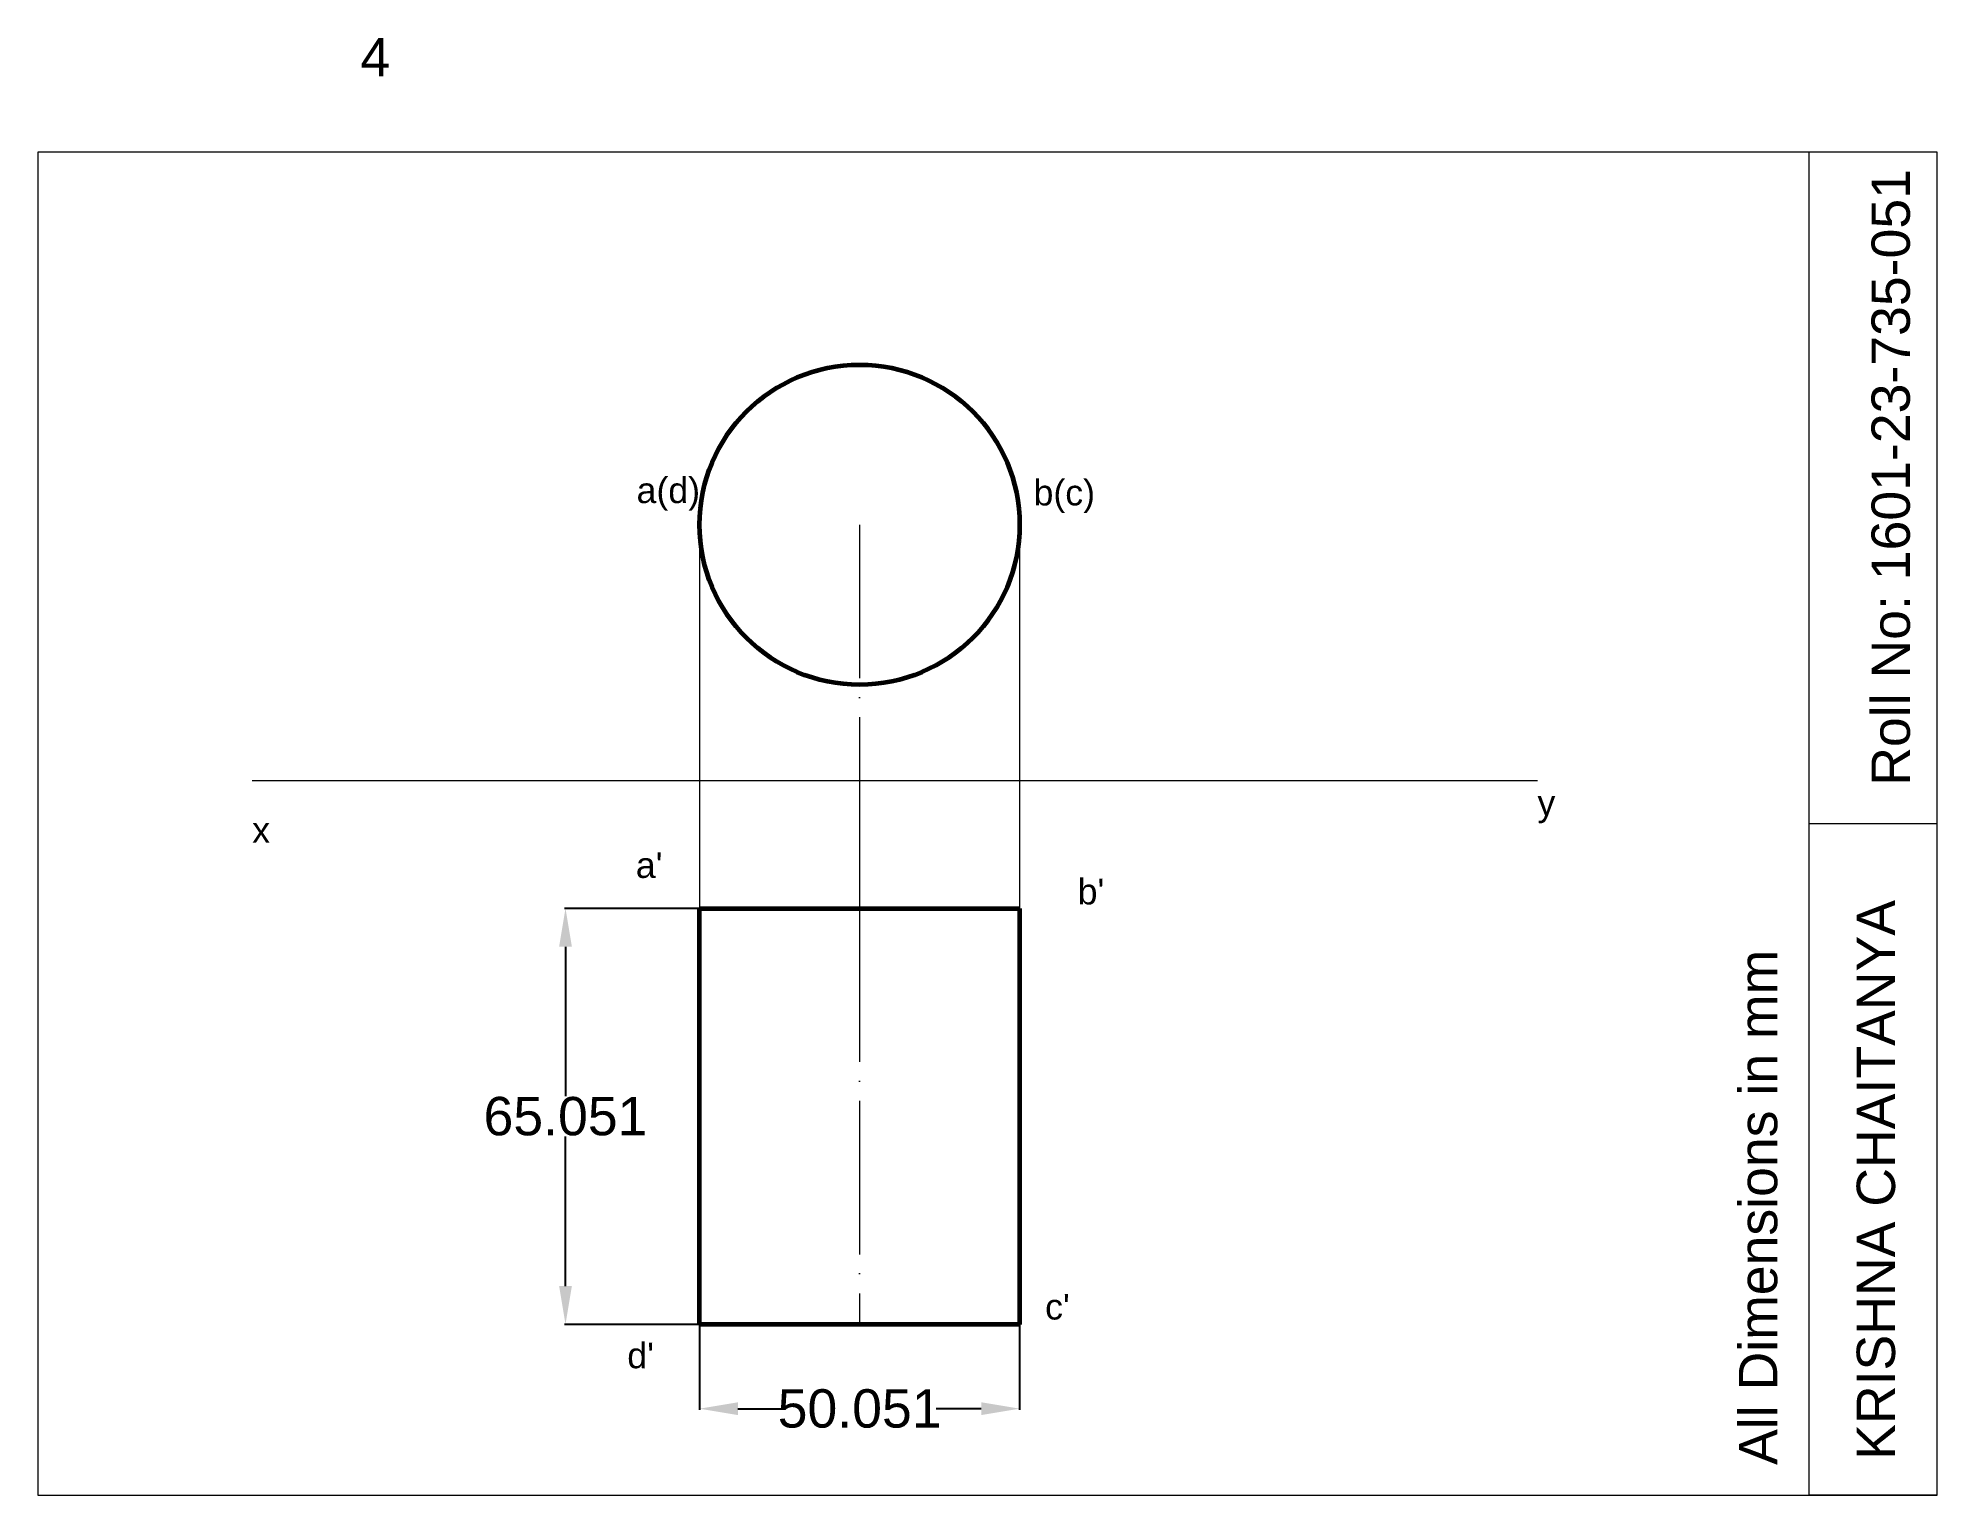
# Model space of a CAD drawing. Header units: millimetres. Extents: x 0 to 297, y 0 to 228.
import ezdxf

# ---------------------------------------------------------------- set-up
doc = ezdxf.new("R2010")
doc.units = ezdxf.units.MM
doc.header["$MEASUREMENT"] = 0
doc.header["$PDMODE"] = 3
doc.header["$PDSIZE"] = -2
doc.linetypes.add('ACAD_ISO04W100', pattern=[30, 24, -3, 0, -3])
doc.styles.get("Standard").update_dxf_attribs({"font": 'arial.ttf'})
doc.dimstyles.get("Standard").update_dxf_attribs({"dimtxt": 6, "dimasz": 6, "dimexe": 0.18, "dimexo": 0.0625, "dimgap": 0.09, "dimtad": 0, "dimtih": 1, "dimtoh": 1, "dimzin": 0, "dimdsep": 46, "dimtxsty": 'Standard', "dimcen": 0.09, "dimadec": 0, "dimazin": 0, "dimtfac": 1, "dimtofl": 0, "dimtmove": 0, "dimatfit": 3, "dimfxl": 1, "dimtolj": 1, "dimtzin": 0, "dimarcsym": 0})

# ---------------------------------------------------------------- blocks, each defined once
blk = doc.blocks.new('*D7')
at = {"color": 0, "linetype": 'ByBlock', "lineweight": -2, "transparency": 16777216}
for p, q in [((103.41, 91.73), (82.32, 91.73)), ((82.5, 85.73), (82.5, 62.36)), ((82.5, 32.68), (82.5, 56.05)), ((103.41, 26.68), (82.32, 26.68))]:
    blk.add_line(p, q, dxfattribs=at)
at = {"color": 0, "linetype": 'ByBlock', "lineweight": 20, "transparency": 16777216}
for points in [[(81.5, 85.73), (83.5, 85.73), (82.5, 91.73)], [(81.5, 32.68), (83.5, 32.68), (82.5, 26.68)]]:
    blk.add_solid(points, dxfattribs=at)
at = {"layer": 'Defpoints', "color": 0, "linetype": 'ByBlock', "lineweight": 20, "transparency": 16777216}
for p in [(103.47, 91.73), (82.5, 26.68), (103.47, 26.68)]:
    blk.add_point(p, dxfattribs=at)
at = {"color": 0, "linetype": 'ByBlock', "lineweight": 20, "transparency": 16777216, "insert": (82.5, 59.21), "char_height": 6, "attachment_point": 5}
blk.add_mtext('\\A1;65.051', dxfattribs=at)
blk = doc.blocks.new('*D8')
at = {"color": 0, "linetype": 'ByBlock', "lineweight": -2, "transparency": 16777216}
for p, q in [((103.47, 26.62), (103.47, 13.32)), ((153.53, 26.62), (153.53, 13.32)), ((109.47, 13.5), (116.53, 13.5)), ((147.53, 13.5), (140.47, 13.5))]:
    blk.add_line(p, q, dxfattribs=at)
at = {"color": 0, "linetype": 'ByBlock', "lineweight": 20, "transparency": 16777216}
for points in [[(109.47, 14.5), (109.47, 12.5), (103.47, 13.5)], [(147.53, 14.5), (147.53, 12.5), (153.53, 13.5)]]:
    blk.add_solid(points, dxfattribs=at)
at = {"layer": 'Defpoints', "color": 0, "linetype": 'ByBlock', "lineweight": 20, "transparency": 16777216}
for p in [(103.47, 26.68), (153.53, 26.68), (153.53, 13.5)]:
    blk.add_point(p, dxfattribs=at)
at = {"color": 0, "linetype": 'ByBlock', "lineweight": 20, "transparency": 16777216, "insert": (128.5, 13.5), "char_height": 6, "attachment_point": 5}
blk.add_mtext('\\A1;50.051', dxfattribs=at)

msp = doc.modelspace()

# ---------------------------------------------------------------- linework, layer by layer
at = {"linetype": 'ByBlock', "lineweight": 20}
for p, q in [((277, 0), (277, 210)), ((103.475, 151.731), (103.475, 111.731)), ((153.525, 151.731), (153.525, 111.731)), ((33.5, 111.731), (234.5, 111.731)), ((103.475, 111.731), (103.475, 91.731)), ((153.525, 111.731), (153.525, 91.731)), ((277, 105), (297, 105)), ((297, 0), (277, 0))]:
    msp.add_line(p, q, dxfattribs=at)
at = {"linetype": 'ACAD_ISO04W100', "lineweight": 20}
for p, q in [((128.5, 151.731), (128.5, 111.731)), ((128.5, 111.731), (128.5, 91.731)), ((128.5, 91.731), (128.5, 26.68))]:
    msp.add_line(p, q, dxfattribs=at)
at = {"linetype": 'ByBlock', "lineweight": 60}
for p, q in [((103.475, 91.731), (153.525, 91.731)), ((103.475, 26.68), (103.475, 91.731)), ((153.525, 91.731), (153.525, 26.68)), ((153.525, 26.68), (103.475, 26.68))]:
    msp.add_line(p, q, dxfattribs=at)
at = {"linetype": 'ByBlock', "lineweight": 20}
msp.add_lwpolyline([(0, 0), (297, 0), (297, 210), (0, 210)], close=True, dxfattribs=at)
at = {"linetype": 'ByBlock', "lineweight": 60}
msp.add_circle((128.5, 151.731), 25.026, dxfattribs=at)

# ---------------------------------------------------------------- texts
at = {"linetype": 'ByBlock', "lineweight": 20}
for s, height, p in [('4', 6, (50.408, 221.847)), ('a(d)', 4, (93.617, 155.114)), ('b(c)', 4, (155.697, 154.751)), ('y', 4, (234.513, 106.243)), ('x', 4, (33.5, 102)), ("a'", 4, (93.5, 96.5)), ("b'", 4, (162.595, 92.366)), ("c'", 4, (157.512, 27.443)), ("d'", 4, (92.165, 19.826))]:
    msp.add_text(s, height=height, dxfattribs=at).set_placement(p)
for s, p in [('Roll No: 1601-23-735-051', (292.754, 110.911)), ('KRISHNA CHAITANYA', (290.438, 5.5)), ('All Dimensions in mm', (272.014, 4.703))]:
    msp.add_text(s, height=6, rotation=90, dxfattribs=at).set_placement(p)

# ---------------------------------------------------------------- dimensions: what is measured, and where the dimension line sits
dim = msp.add_linear_dim(base=(82.5, 26.68), p1=(103.475, 91.731), p2=(103.475, 26.68), angle=90, text='<>1', dimstyle='Standard', dxfattribs=at)
dim.commit()
dim.dimension.update_dxf_attribs({"geometry": '*D7', "text_midpoint": (82.5, 59.206)})
dim = msp.add_linear_dim(base=(153.525, 13.5), p1=(103.475, 26.68), p2=(153.525, 26.68), text='<>1', dimstyle='Standard', dxfattribs=at)
dim.commit()
dim.dimension.update_dxf_attribs({"geometry": '*D8', "text_midpoint": (128.5, 13.5)})

doc.saveas('drawing.dxf')
